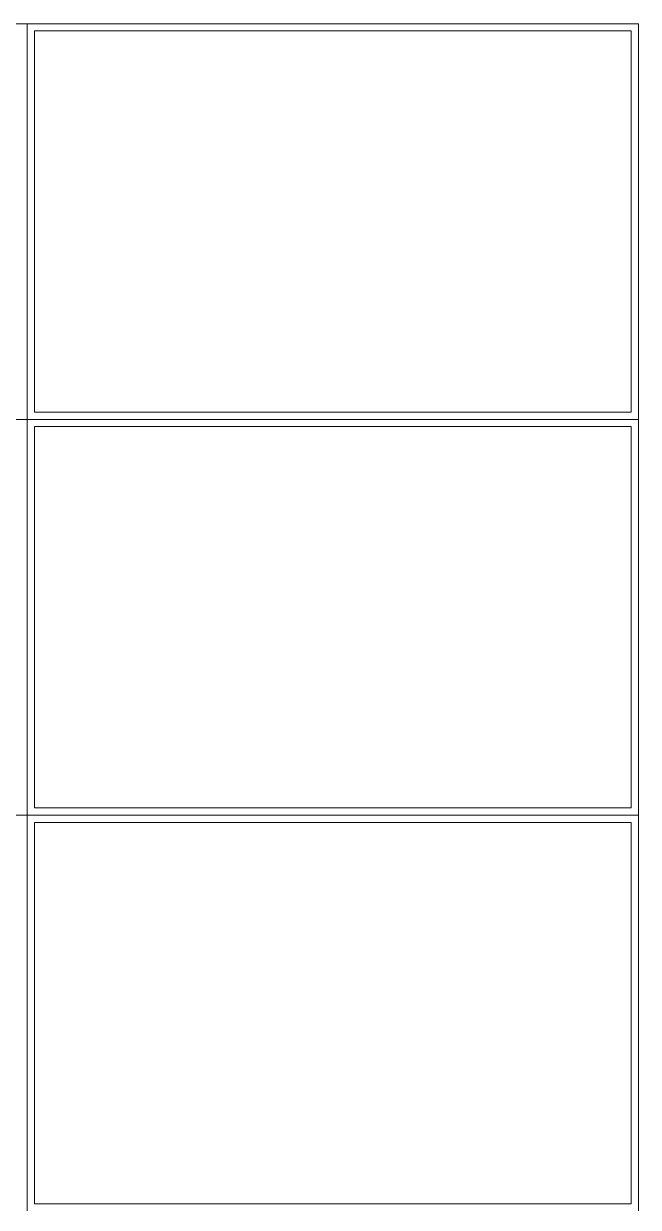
# Model space of a CAD drawing. Header units: inches. Extents: x 0 to 85, y 0 to 55.
# Drawn here: x 67.9 to 85, y 22.1 to 55 of the extents above; entities that cross this region are included whole.
import ezdxf

# ---------------------------------------------------------------- set-up
doc = ezdxf.new("R2010")
doc.units = ezdxf.units.IN
doc.header["$LTSCALE"] = 0.1
doc.header["$MEASUREMENT"] = 0
doc.layers.get('0').update_dxf_attribs({"lineweight": 5, "true_color": 0xffffff})

msp = doc.modelspace()

# ---------------------------------------------------------------- linework, layer by layer
for p, q in [((68, 55), (51, 55)), ((68, 44), (68, 55)), ((68, 44), (68, 55)), ((68, 44), (68, 55)), ((85, 55), (68, 55)), ((68, 55), (68, 44)), ((68, 55), (68, 44)), ((85, 44), (85, 55)), ((85, 44), (85, 55)), ((85, 55), (85, 44)), ((84.8, 54.8), (68.2, 54.8)), ((68.2, 54.8), (68.2, 44.2)), ((84.8, 44.2), (84.8, 54.8)), ((68.2, 44.2), (84.8, 44.2)), ((51, 44), (68, 44)), ((68, 44), (51, 44)), ((68, 44), (51, 44)), ((68, 44), (85, 44)), ((68, 33), (68, 44)), ((68, 33), (68, 44)), ((68, 33), (68, 44)), ((85, 44), (68, 44)), ((85, 44), (68, 44)), ((68, 44), (68, 33)), ((68, 44), (68, 33)), ((84.8, 43.8), (68.2, 43.8)), ((68.2, 43.8), (68.2, 33.2)), ((84.8, 33.2), (84.8, 43.8)), ((85, 33), (85, 44)), ((85, 33), (85, 44)), ((85, 44), (85, 33)), ((51, 33), (68, 33)), ((68, 33), (51, 33)), ((68, 33), (51, 33)), ((68, 33), (85, 33)), ((68, 22), (68, 33)), ((68, 22), (68, 33)), ((68, 22), (68, 33)), ((85, 33), (68, 33)), ((85, 33), (68, 33)), ((68, 33), (68, 22)), ((68, 33), (68, 22)), ((68.2, 33.2), (84.8, 33.2)), ((85, 22), (85, 33)), ((85, 22), (85, 33)), ((85, 33), (85, 22)), ((84.8, 32.8), (68.2, 32.8)), ((68.2, 32.8), (68.2, 22.2)), ((84.8, 22.2), (84.8, 32.8)), ((68.2, 22.2), (84.8, 22.2))]:
    msp.add_line(p, q)

doc.saveas('drawing.dxf')
